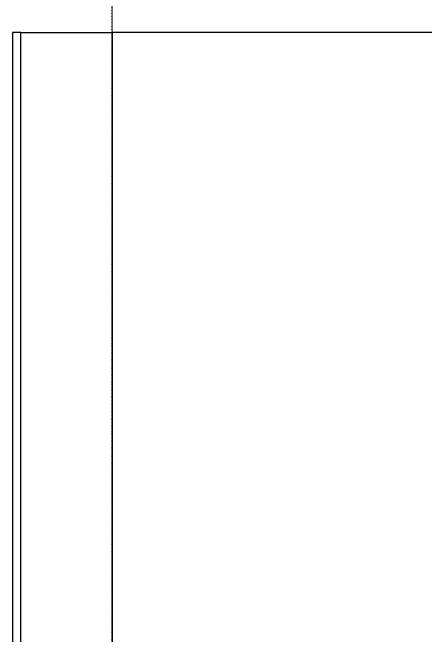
# Model space of a CAD drawing. Header units: millimetres. Extents: x -155 to 94595, y -3153 to 63413.
# Drawn here: x 88115 to 88737, y 37810 to 38747 of the extents above; entities that cross this region are included whole.
import ezdxf

# ---------------------------------------------------------------- set-up
doc = ezdxf.new("R2010")
doc.units = ezdxf.units.MM
doc.linetypes.add('REFERENCIA CAMPECHE$0$63-BASE1-6$0$HIDDEN2', pattern=[0.1875, 0.125, -0.0625])
doc.linetypes.add('TRATTEGGIATA2', pattern=[0.375, 0.25, -0.125])
doc.layers.add('5', color=1, linetype='TRATTEGGIATA2')
doc.layers.add('int', color=185, linetype='Continuous')

msp = doc.modelspace()

# ---------------------------------------------------------------- linework, layer by layer
at = {"layer": '5', "linetype": 'REFERENCIA CAMPECHE$0$63-BASE1-6$0$HIDDEN2'}
msp.add_lwpolyline([(88264.86, 36986.99), (88264.86, 42836.989)], dxfattribs=at)
at = {"layer": 'int'}
for p, q in [((88127.56, 38716.99), (88114.86, 38716.99)), ((88114.86, 38716.99), (88114.86, 35066.99)), ((88127.56, 35066.99), (88127.56, 38716.99)), ((88127.56, 35066.99), (88127.56, 38716.99)), ((88127.56, 38716.99), (88264.86, 38716.99)), ((89014.86, 38716.99), (88264.86, 38716.99)), ((88264.86, 38716.99), (88264.86, 36986.99)), ((88264.86, 38716.99), (88264.86, 35066.99)), ((88264.86, 38716.99), (88264.86, 36986.99)), ((89014.86, 38716.99), (88264.86, 38716.99))]:
    msp.add_line(p, q, dxfattribs=at)

doc.saveas('drawing.dxf')
